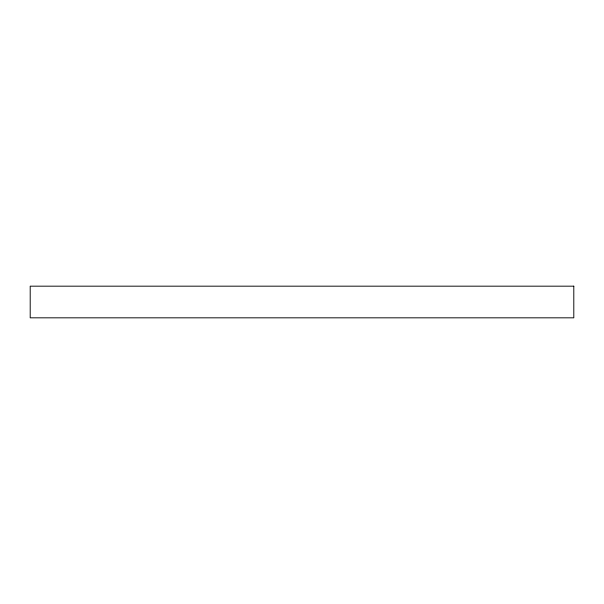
<?xml version="1.0" encoding="UTF-8"?>
<svg xmlns="http://www.w3.org/2000/svg" width="604" height="604" viewBox="0 0 604 604"><rect width="100%" height="100%" fill="white"/><g stroke="black" fill="none" stroke-linecap="round" stroke-linejoin="round"><path stroke-width="0.91" d="M573.8 286.175L30.2 286.175L30.2 317.825L573.8 317.825L573.8 286.175"/></g></svg>
